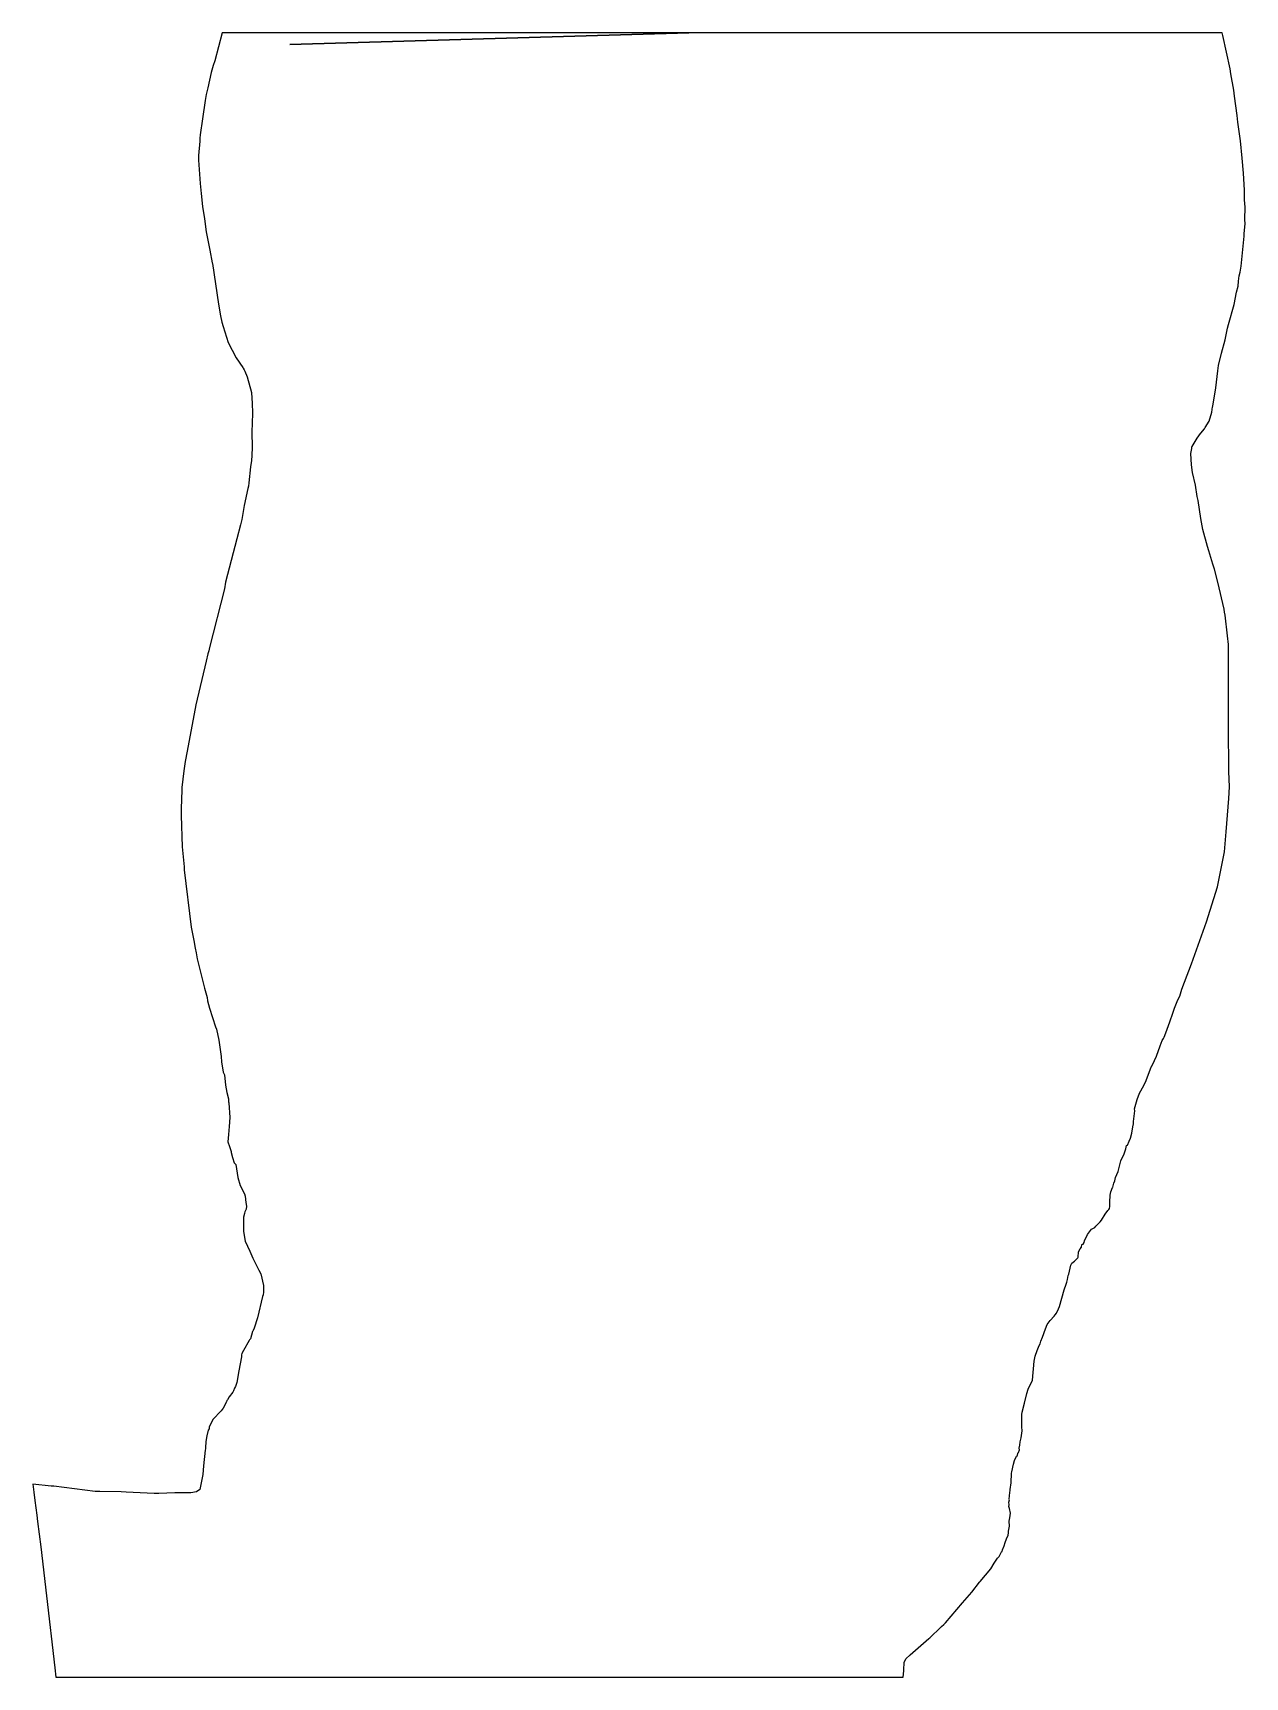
# Model space of a CAD drawing. Extents: x 12 to 145, y 0 to 181.
import ezdxf

# ---------------------------------------------------------------- set-up
doc = ezdxf.new("R2010")
doc.units = 0
doc.layers.add('24_72000', color=7, linetype='CONTINUOUS')

msp = doc.modelspace()

# ---------------------------------------------------------------- linework, layer by layer
at = {"layer": '24_72000', "color": 5}
msp.add_lwpolyline([(62.957, 181.29201), (32.429, 181.289), (31.647, 178.20901), (31.454, 177.69402), (31.228, 176.94101), (30.853, 175.22202), (30.679, 174.51901), (30.554, 173.85901), (30.259, 171.82101), (30.013, 170.04102), (29.98, 169.68901), (29.963, 169.34601), (29.824, 167.772), (29.846, 167.25801), (30.015, 164.68301), (30.123, 163.58101), (30.279, 162.162), (30.491, 160.79201), (30.687, 159.354), (31.065, 157.35001), (31.345, 155.93701), (31.367, 155.86101), (32.034, 151.38901), (32.271, 150.08501), (32.421, 149.412), (32.547, 148.91301), (32.725, 148.32101), (33.112, 147.14801), (33.97, 145.47301), (34.706, 144.39301), (34.76, 144.32701), (34.867, 144.15701), (34.953, 144.00201), (35.199, 143.384), (35.662, 141.634), (35.77, 140.42401), (35.75, 140.08), (35.772, 139.755), (35.783, 139.313), (35.718, 137.27701), (35.768, 135.606), (35.698, 134.68701), (35.674, 134.14601), (35.576, 133.44301), (35.371, 131.688), (35.352, 131.32501), (35.283, 131.056), (34.875, 129.20201), (34.602, 127.64901), (34.473, 127.063), (34.049, 125.507), (32.803, 120.742), (32.705, 120.01401), (31.057, 113.534), (30.97, 113.159), (30.875, 112.83401), (30.674, 112.008), (29.546, 107.22201), (28.587, 102.11301), (28.364, 100.97201), (28.209, 99.92101), (28.006, 98.081), (27.987, 97.84701), (27.921, 95.75401), (27.906, 95.00301), (28.04, 91.56001), (28.237, 89.36401), (28.26, 89.022), (29.028, 82.68301), (29.304, 81.216), (29.467, 80.388), (29.58, 79.87601), (29.678, 79.204), (30.506, 75.952), (30.79, 74.952), (30.829, 74.565), (31.042, 73.75), (31.713, 71.722), (31.819, 71.455), (32.075, 70.234), (32.326, 68.429), (32.38, 67.848), (32.567, 66.715), (32.688, 66.414), (32.821, 65.27), (32.964, 64.468), (33.145, 63.764), (33.129, 63.446), (33.159, 63.308), (33.293, 61.718), (33.226, 60.717), (33.141, 59.849), (33.08, 59.024), (33.256, 58.522), (33.425, 57.945), (33.423, 57.849), (33.573, 57.285), (33.782, 56.706), (33.933, 56.513), (34.166, 55.086), (34.41, 54.229), (34.906, 53.286), (34.979, 53.024), (35.056, 52.352), (35.129, 51.925), (35.099, 51.585), (34.952, 51.318), (34.922, 51.175), (34.888, 51.108), (34.804, 50.737), (34.803, 49.448), (34.796, 49.165), (34.931, 48.272), (34.978, 48.064), (35.5, 46.978), (35.825, 46.198), (36.483, 44.876), (36.72, 44.463), (36.995, 43.181), (37.005, 42.363), (36.972, 42.226), (36.963, 42.154), (36.907, 41.987), (36.33, 39.635), (35.987, 38.482), (35.848, 38.237), (35.827, 38.132), (35.804, 38.099), (35.581, 37.309), (35.446, 37.184), (35.405, 37.122), (34.8, 36.036), (34.608, 35.67), (34.563, 35.548), (34.57, 35.304), (34.268, 33.775), (34.062, 32.496), (33.925, 32.032), (33.813, 31.866), (33.674, 31.579), (33.625, 31.441), (33.224, 30.907), (33.03, 30.586), (32.957, 30.489), (32.904, 30.348), (32.563, 29.657), (32.322, 29.373), (31.423, 28.422), (31.306, 28.158), (31.021, 27.61), (30.99, 27.381), (30.915, 27.229), (30.768, 26.593), (30.653, 25.968), (30.652, 25.898), (30.631, 25.863), (30.59, 25.412), (30.597, 25.173), (30.551, 25.017), (30.385, 23.292), (30.306, 22.343), (29.961, 20.689), (29.628, 20.436), (28.983, 20.337), (28.728, 20.315), (27.211, 20.33), (25.457, 20.256), (24.941, 20.257), (21.84, 20.4), (21.312, 20.436), (18.944, 20.459), (18.656, 20.489), (18.421, 20.476), (13.858, 21.068), (13.584, 21.068), (11.556, 21.297), (11.669, 20.416), (11.778, 19.473), (11.989, 17.866), (12.067, 17.172), (12.422, 14.374), (13.076, 8.983), (13.985, 1.041), (14.092, 0.006), (107.59, 0.006), (107.644, 0.713), (107.644, 0.929), (107.69801, 1.516), (107.701, 1.63), (107.886, 2.023), (108.36401, 2.477), (110.395, 4.261), (110.506, 4.349), (110.76501, 4.611), (111.45801, 5.252), (111.79201, 5.58), (112.061, 5.818), (112.23701, 6.003), (114.11301, 8.195), (115.13901, 9.381), (116.005, 10.483), (116.05901, 10.562), (117.25401, 11.959), (117.62, 12.568), (118.00201, 13.115), (118.18001, 13.322), (118.412, 13.804), (118.48701, 13.855), (118.54401, 14.058), (118.714, 14.495), (118.841, 14.854), (118.967, 15.265), (119.15001, 15.672), (119.20801, 15.925), (119.21101, 16.116), (119.32201, 16.642), (119.28001, 17.202), (119.327, 17.55), (119.41701, 18.085), (119.311, 18.604), (119.24701, 18.818), (119.273, 18.99), (119.23301, 19.313), (119.29201, 19.549), (119.283, 19.627), (119.35801, 20.375), (119.384, 20.594), (119.394, 20.612), (119.38901, 20.684), (119.508, 21.436), (119.54001, 22.482), (119.55901, 22.64), (119.758, 23.473), (119.842, 23.893), (120.06801, 24.358), (120.186, 24.438), (120.229, 24.682), (120.286, 24.782), (120.40201, 25.069), (120.382, 25.252), (120.44301, 25.569), (120.47401, 25.938), (120.58601, 26.383), (120.715, 27.174), (120.70501, 27.321), (120.68301, 27.443), (120.68301, 27.978), (120.663, 28.464), (120.674, 28.965), (120.72301, 29.222), (120.94901, 30.227), (121.204, 31.29), (121.35801, 31.757), (121.853, 32.733), (122.01501, 34.826), (122.12701, 35.383), (122.36301, 36.027), (122.522, 36.403), (122.537, 36.5), (122.69801, 36.771), (122.74801, 37.04), (122.94801, 37.504), (123.272, 38.416), (123.44901, 38.875), (123.80401, 39.333), (124.22001, 39.821), (124.34, 39.936), (124.479, 40.144), (124.728, 40.619), (124.83601, 40.872), (125.33401, 42.703), (125.564, 43.322), (125.63501, 43.556), (125.704, 43.848), (125.77401, 44.295), (125.842, 44.418), (126.089, 45.431), (126.19, 45.631), (126.481, 45.879), (126.83301, 46.229), (126.881, 46.301), (126.91501, 46.899), (127.118, 47.246), (127.245, 47.396), (127.272, 47.715), (127.42101, 47.76), (127.54301, 47.94), (127.58801, 48.106), (127.92901, 48.824), (128.356, 49.381), (128.72701, 49.591), (128.82701, 49.732), (129.319, 50.214), (129.46201, 50.372), (129.87401, 51.042), (130.145, 51.442), (130.25601, 51.558), (130.35301, 51.679), (130.388, 51.911), (130.386, 52.523), (130.41301, 53.003), (130.40401, 53.139), (130.49001, 53.514), (130.683, 53.989), (130.71001, 54.022), (130.804, 54.456), (130.914, 54.733), (130.996, 55.087), (131.304, 55.761), (131.388, 56.031), (131.591, 56.919), (131.95001, 57.703), (132.149, 58.261), (132.22701, 58.622), (132.31401, 58.659), (132.52301, 59.116), (132.64801, 59.413), (132.804, 59.979), (132.95001, 60.898), (132.981, 60.976), (132.99501, 61.254), (133.12601, 62.46), (133.099, 62.653), (133.412, 63.694), (133.64, 64.403), (134.12401, 65.222), (134.18301, 65.344), (134.302, 65.61401), (134.93501, 67.25301), (134.955, 67.271), (134.955, 67.289), (135.01001, 67.371), (135.31801, 68.006), (135.524, 68.466), (135.93501, 69.596), (136.15701, 70.18), (136.29001, 70.403), (136.369, 70.568), (136.56401, 71.052), (136.985, 72.272), (137.32401, 73.222), (137.50101, 73.77), (137.89101, 74.67001), (138.10101, 75.094), (138.321, 75.858), (138.604, 76.64101), (139.371, 78.639), (141.043, 83.269), (142.24001, 87.12701), (142.41901, 87.867), (142.89801, 90.255), (143.00401, 90.82001), (143.02901, 91.01401), (143.216, 93.22), (143.511, 96.86501), (143.567, 98.172), (143.52101, 99.841), (143.47501, 104.85001), (143.46701, 105.03101), (143.47701, 111.327), (143.45601, 113.86101), (143.373, 114.799), (143.10701, 117.107), (143.03601, 117.42801), (143.00301, 117.74901), (142.30501, 120.71901), (141.94101, 122.17801), (141.737, 122.73501), (141.293, 124.19201), (141.16301, 124.68101), (140.64601, 126.52601), (140.41701, 127.76501), (140.106, 129.75), (140.01001, 130.188), (139.81201, 131.43701), (139.50801, 132.82701), (139.38301, 133.65901), (139.31401, 134.938), (139.40701, 135.48801), (139.44101, 135.64801), (139.45601, 135.68501), (140, 136.595), (140.39101, 137.10701), (140.41101, 137.15001), (140.82201, 137.636), (140.90201, 137.793), (141.32201, 138.479), (141.64201, 139.483), (141.72, 140.08), (141.74101, 140.15501), (142.076, 142.173), (142.293, 144.01601), (142.375, 144.63701), (142.709, 145.97501), (143.09401, 147.442), (143.36501, 148.73201), (143.47701, 149.15201), (144.104, 151.33501), (144.33701, 152.69), (144.526, 153.36501), (144.58, 153.91301), (144.66301, 154.51001), (144.774, 154.90201), (144.85701, 155.59201), (145.19901, 158.89801), (145.21501, 159.16701), (145.306, 160.24301), (145.28801, 160.73601), (145.29201, 162.07901), (145.22301, 162.90501), (145.22101, 163.52802), (145.235, 163.802), (145.22, 163.94701), (145.12901, 165.81201), (144.99501, 167.47501), (144.79001, 169.39101), (144.494, 171.44601), (144.427, 172.19701), (144.12201, 174.32401), (144.08301, 174.662), (144.06201, 174.99101), (143.74501, 176.79102), (143.65501, 177.345), (142.83501, 181.01201), (142.783, 181.28801), (116.327, 181.29001), (116.203, 181.29601), (115.86501, 181.28801), (110.786, 181.287), (83.927, 181.29001), (39.902, 180.024), (83.91801, 181.29001), (62.957, 181.29201)], dxfattribs=at)

doc.saveas('drawing.dxf')
